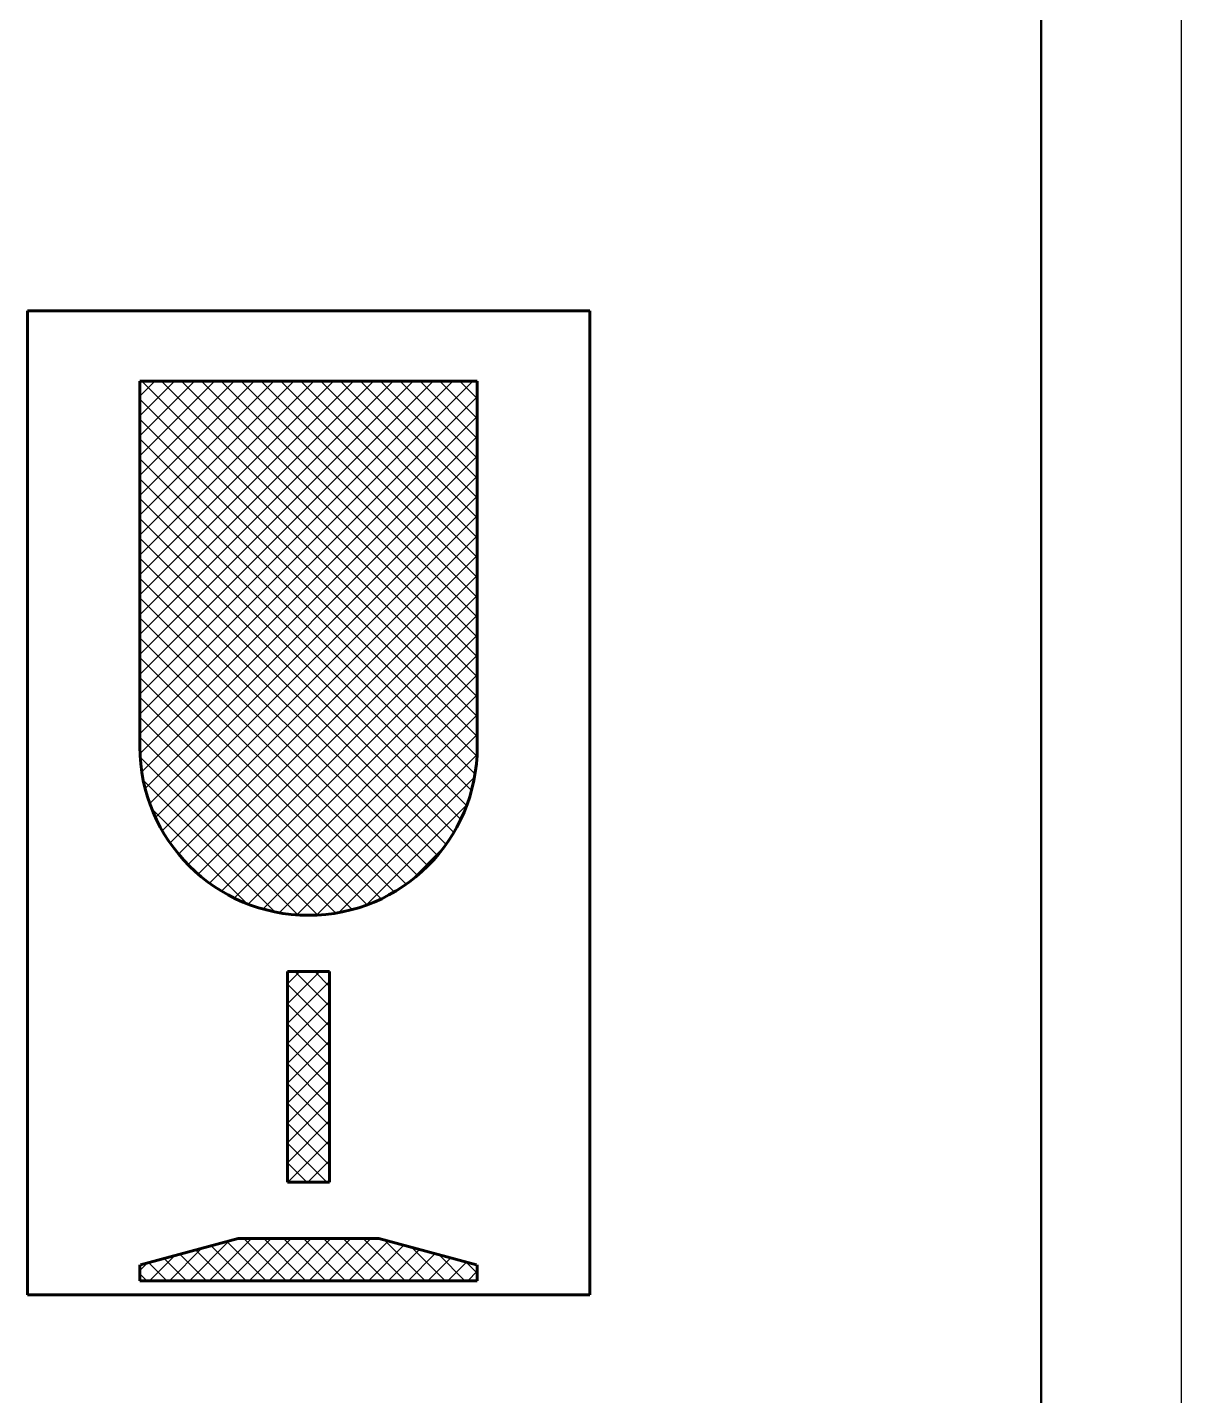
# Model space of a CAD drawing. Header units: millimetres. Extents: x 0 to 841, y 0 to 594.
# Drawn here: x 799.95 to 841, y 164.21 to 212.89 of the extents above; entities that cross this region are included whole.
import ezdxf

# ---------------------------------------------------------------- set-up
doc = ezdxf.new("R2010")
doc.units = ezdxf.units.MM
doc.linetypes.add('K5LT32768', pattern=[0])
doc.linetypes.add('K5LT_BASIC', pattern=[0])
doc.layers.add('AM_8', color=1, linetype='Continuous', lineweight=15)
doc.layers.add('AM_BOR', color=7, linetype='Continuous', lineweight=35)
doc.layers.add('Системный слой', color=7, linetype='Continuous')

# ---------------------------------------------------------------- blocks, each defined once
blk = doc.blocks.new('GOST_A1_LANDSCAPE')
at = {"layer": 'AM_BOR', "color": 1, "lineweight": 25}
blk.add_line((841, 0), (841, 594), dxfattribs=at)
at = {"layer": 'AM_BOR', "color": 7, "lineweight": 50}
blk.add_line((836, 5), (836, 589), dxfattribs=at)
blk = doc.blocks.new('U5')
at = {"layer": 'Системный слой', "color": 143, "linetype": 'K5LT_BASIC', "lineweight": 60, "true_color": 0x33acca}
for p, q in [((580.661, 174.18), (560.661, 174.18)), ((560.661, 174.18), (560.661, 139.18)), ((580.661, 139.18), (580.661, 174.18)), ((576.661, 171.68), (564.661, 171.68)), ((564.661, 171.68), (564.661, 158.68)), ((576.661, 158.68), (576.661, 171.68)), ((571.411, 150.68), (569.911, 150.68)), ((569.911, 150.68), (569.911, 143.18)), ((571.411, 143.18), (571.411, 150.68)), ((569.911, 143.18), (571.411, 143.18)), ((568.161, 141.18), (564.685, 140.249)), ((570.661, 141.18), (568.161, 141.18)), ((570.661, 141.18), (573.161, 141.18)), ((573.161, 141.18), (576.636, 140.249)), ((564.661, 140.243), (564.661, 139.68)), ((576.661, 140.243), (576.661, 139.68)), ((564.661, 139.68), (570.661, 139.68)), ((576.661, 139.68), (570.661, 139.68)), ((560.661, 139.18), (580.661, 139.18))]:
    blk.add_line(p, q, dxfattribs=at)
at = {"layer": 'Системный слой', "color": 7, "linetype": 'K5LT32768', "lineweight": 18, "true_color": 0xffffff}
for p, q in [((564.661, 159.839), (576.502, 171.68)), ((564.661, 160.546), (575.795, 171.68)), ((564.661, 161.253), (575.088, 171.68)), ((564.661, 161.96), (574.381, 171.68)), ((564.661, 162.667), (573.674, 171.68)), ((564.661, 163.374), (572.967, 171.68)), ((564.661, 164.081), (572.26, 171.68)), ((564.661, 164.788), (571.553, 171.68)), ((564.661, 165.495), (570.846, 171.68)), ((564.661, 166.203), (570.138, 171.68)), ((564.661, 166.91), (569.431, 171.68)), ((564.661, 167.617), (568.724, 171.68)), ((564.661, 168.324), (568.017, 171.68)), ((564.661, 169.031), (567.31, 171.68)), ((564.661, 169.738), (566.603, 171.68)), ((564.661, 170.445), (565.896, 171.68)), ((564.661, 171.152), (565.189, 171.68)), ((576.661, 159.749), (564.729, 171.68)), ((576.661, 160.456), (565.436, 171.68)), ((576.661, 161.163), (566.143, 171.68)), ((576.661, 161.87), (566.85, 171.68)), ((576.661, 162.577), (567.557, 171.68)), ((576.661, 163.284), (568.264, 171.68)), ((576.661, 163.991), (568.971, 171.68)), ((576.661, 164.699), (569.679, 171.68)), ((576.661, 165.406), (570.386, 171.68)), ((576.661, 166.113), (571.093, 171.68)), ((576.661, 166.82), (571.8, 171.68)), ((576.661, 167.527), (572.507, 171.68)), ((576.661, 168.234), (573.214, 171.68)), ((576.661, 168.941), (573.921, 171.68)), ((576.661, 169.648), (574.628, 171.68)), ((576.661, 170.355), (575.335, 171.68)), ((576.661, 171.062), (576.043, 171.68)), ((564.661, 159.131), (576.661, 171.131)), ((576.661, 159.042), (564.661, 171.042)), ((564.666, 158.43), (576.661, 170.424)), ((576.651, 158.344), (564.661, 170.335)), ((576.581, 157.707), (564.661, 169.627)), ((564.728, 157.785), (576.661, 169.717)), ((576.455, 157.125), (564.661, 168.92)), ((564.847, 157.197), (576.661, 169.01)), ((576.284, 156.589), (564.661, 168.213)), ((565.013, 156.655), (576.661, 168.303)), ((576.074, 156.093), (564.661, 167.506)), ((565.218, 156.154), (576.661, 167.596)), ((575.828, 155.631), (564.661, 166.799)), ((565.46, 155.688), (576.661, 166.889)), ((575.55, 155.203), (564.661, 166.092)), ((565.734, 155.255), (576.661, 166.182)), ((575.241, 154.805), (564.661, 165.385)), ((566.039, 154.854), (576.661, 165.475)), ((574.902, 154.436), (564.661, 164.678)), ((566.375, 154.482), (576.661, 164.767)), ((566.739, 154.139), (576.661, 164.06)), ((574.533, 154.098), (564.661, 163.971)), ((574.135, 153.789), (564.661, 163.263)), ((567.134, 153.826), (576.661, 163.353)), ((567.559, 153.544), (576.661, 162.646)), ((573.706, 153.511), (564.661, 162.556)), ((573.244, 153.265), (564.661, 161.849)), ((568.016, 153.295), (576.661, 161.939)), ((572.748, 153.055), (564.661, 161.142)), ((568.508, 153.08), (576.661, 161.232)), ((572.211, 152.884), (564.661, 160.435)), ((569.039, 152.904), (576.661, 160.525)), ((571.629, 152.759), (564.661, 159.728)), ((569.615, 152.772), (576.661, 159.818)), ((570.992, 152.69), (564.661, 159.021)), ((570.245, 152.695), (576.661, 159.111)), ((570.282, 152.692), (564.672, 158.302)), ((570.944, 152.687), (576.654, 158.397)), ((569.467, 152.8), (564.78, 157.487)), ((571.743, 152.779), (576.562, 157.598)), ((568.462, 153.098), (565.078, 156.482)), ((572.714, 153.043), (576.298, 156.627)), ((574.254, 153.875), (575.466, 155.087)), ((569.911, 149.532), (571.059, 150.68)), ((569.911, 150.239), (570.352, 150.68)), ((571.411, 149.442), (570.172, 150.68)), ((571.411, 150.15), (570.88, 150.68)), ((569.911, 148.825), (571.411, 150.325)), ((571.411, 148.735), (569.911, 150.235)), ((569.911, 148.118), (571.411, 149.618)), ((571.411, 148.028), (569.911, 149.528)), ((569.911, 147.411), (571.411, 148.911)), ((571.411, 147.321), (569.911, 148.821)), ((569.911, 146.704), (571.411, 148.204)), ((571.411, 146.614), (569.911, 148.114)), ((569.911, 145.997), (571.411, 147.497)), ((571.411, 145.907), (569.911, 147.407)), ((569.911, 145.29), (571.411, 146.79)), ((571.411, 145.2), (569.911, 146.7)), ((569.911, 144.582), (571.411, 146.082)), ((571.411, 144.493), (569.911, 145.993)), ((569.911, 143.875), (571.411, 145.375)), ((571.411, 143.786), (569.911, 145.286)), ((571.309, 143.18), (569.911, 144.578)), ((569.923, 143.18), (571.411, 144.668)), ((570.601, 143.18), (569.911, 143.871)), ((570.63, 143.18), (571.411, 143.961)), ((571.337, 143.18), (571.411, 143.254)), ((567.13, 139.68), (568.63, 141.18)), ((567.837, 139.68), (569.337, 141.18)), ((569.859, 139.68), (568.359, 141.18)), ((568.544, 139.68), (570.044, 141.18)), ((570.566, 139.68), (569.066, 141.18)), ((569.251, 139.68), (570.751, 141.18)), ((571.273, 139.68), (569.773, 141.18)), ((569.958, 139.68), (571.458, 141.18)), ((571.98, 139.68), (570.48, 141.18)), ((570.665, 139.68), (572.165, 141.18)), ((572.687, 139.68), (571.187, 141.18)), ((571.372, 139.68), (572.872, 141.18)), ((573.394, 139.68), (571.894, 141.18)), ((574.101, 139.68), (572.601, 141.18)), ((565.716, 139.68), (566.87, 140.835)), ((566.423, 139.68), (567.836, 141.093)), ((567.737, 139.68), (566.644, 140.774)), ((568.445, 139.68), (567.202, 140.923)), ((569.152, 139.68), (567.759, 141.073)), ((572.08, 139.68), (573.491, 141.092)), ((572.787, 139.68), (574.049, 140.942)), ((574.809, 139.68), (573.363, 141.126)), ((573.494, 139.68), (574.606, 140.793)), ((575.516, 139.68), (574.329, 140.867)), ((564.661, 140.04), (564.938, 140.317)), ((565.616, 139.68), (564.971, 140.326)), ((565.009, 139.68), (565.904, 140.576)), ((566.323, 139.68), (565.528, 140.475)), ((567.03, 139.68), (566.086, 140.625)), ((574.201, 139.68), (575.164, 140.644)), ((574.908, 139.68), (575.722, 140.494)), ((576.223, 139.68), (575.295, 140.609)), ((575.615, 139.68), (576.279, 140.345)), ((576.661, 139.95), (576.26, 140.35)), ((564.909, 139.68), (564.661, 139.929)), ((576.322, 139.68), (576.661, 140.019))]:
    blk.add_line(p, q, dxfattribs=at)
at = {"layer": 'Системный слой', "color": 143, "linetype": 'K5LT_BASIC', "lineweight": 60, "true_color": 0x33acca}
for start, end in [(180, 270), (270, 0)]:
    blk.add_arc((570.661, 158.68), 6, start, end, dxfattribs=at)

msp = doc.modelspace()

# ---------------------------------------------------------------- block references
at = {"lineweight": 0}
msp.add_blockref('GOST_A1_LANDSCAPE', (0, 0), dxfattribs=at)
at = {"layer": 'AM_8'}
msp.add_blockref('U5', (239.289, 28.617), dxfattribs=at)

doc.saveas('drawing.dxf')
